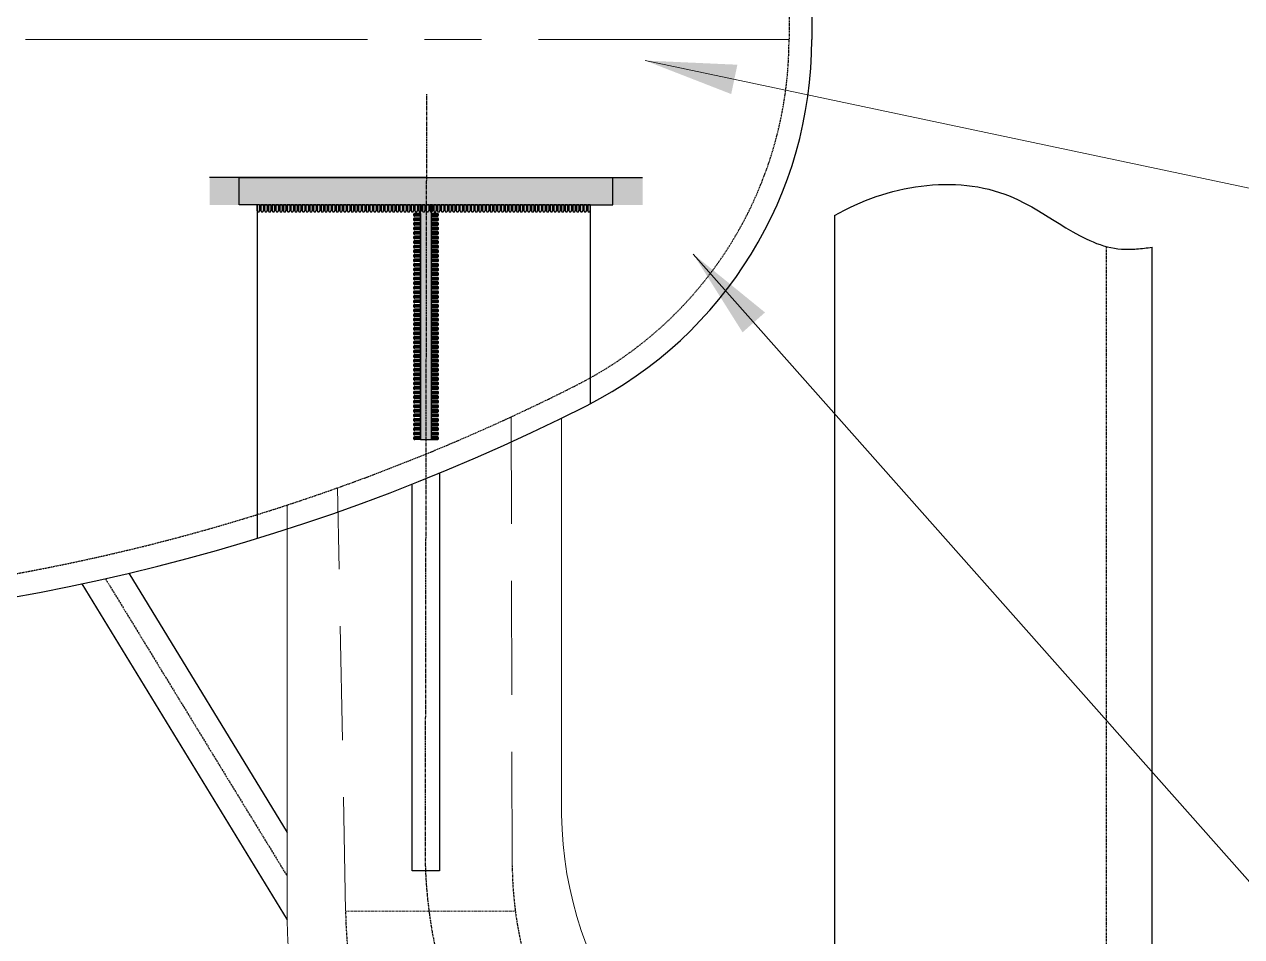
# Model space of a CAD drawing. Header units: inches. Extents: x -23478 to -9690, y -25762 to 11324.
# Drawn here: x -21686.2 to -21419.1, y 8925 to 9125.1 of the extents above; entities that cross this region are included whole.
import ezdxf

# ---------------------------------------------------------------- set-up
doc = ezdxf.new("R2010")
doc.units = ezdxf.units.IN
doc.header["$LTSCALE"] = 200
doc.header["$MEASUREMENT"] = 0
for name, pattern in [('CENTER', [2, 1.25, -0.25, 0.25, -0.25]), ('CENTER2', [1.125, 0.75, -0.125, 0.125, -0.125]), ('DASHED', [0.75, 0.5, -0.25]), ('HIDDEN', [0.375, 0.25, -0.125])]:
    doc.linetypes.add(name, pattern=pattern)
for name, color, linetype, lineweight in [('1 (CEN)', 1, 'CENTER2', 9), ('AM_5', 3, 'Continuous', 15), ('EQUIPMENT', 4, 'Continuous', 13), ('OBJECT', 7, 'Continuous', 18)]:
    doc.layers.add(name, color=color, linetype=linetype, lineweight=lineweight)
doc.layers.add('CENTER', color=1, linetype='CENTER')
doc.layers.add('DIMENSION', color=8, linetype='Continuous')
doc.styles.add('ROMANS', font='romans.shx', dxfattribs={"width": 0.85})
doc.dimstyles.new('VEP-8', dxfattribs={"dimscale": 8, "dimtxt": 2.5, "dimasz": 2.5, "dimexe": 1, "dimexo": 1, "dimgap": 1, "dimtad": 1, "dimdec": 1, "dimlfac": -1, "dimzin": 9, "dimdsep": 46, "dimtxsty": 'ROMANS', "dimcen": 0, "dimclrd": 256, "dimclre": 256, "dimclrt": 3, "dimadec": 0, "dimazin": 2, "dimtfac": 1, "dimtdec": 1, "dimtmove": 0, "dimatfit": 3, "dimfxl": 1, "dimlwd": -1, "dimlwe": -1, "dimarcsym": 1})

# ---------------------------------------------------------------- blocks, each defined once
blk = doc.blocks.new('*U71')
at = {"layer": 'DIMENSION', "color": 7, "linetype": 'DASHED'}
for p, q in [((-0.46, -1.27), (-0.46, 0)), ((0.09, 0), (0.09, -1.27))]:
    blk.add_line(p, q, dxfattribs=at)
at = {"layer": 'DIMENSION'}
for p, q in [((0.09, 0), (-0.46, 0)), ((-0.46, 0), (-0.46, -1.28))]:
    blk.add_line(p, q, dxfattribs=at)
at = {"layer": 'DIMENSION', "color": 7, "linetype": 'DASHED'}
blk.add_arc((-0.18, -1.27), 0.274, 180.0081, 3.1877, dxfattribs=at)
blk = doc.blocks.new('*U72')
at = {"layer": 'DIMENSION', "color": 0, "linetype": 'ByBlock', "lineweight": -2}
for p in [(-21634.68, 9085.49), (-21633.85, 9085.49), (-21633.85, 9085.49), (-21633.03, 9085.49), (-21633.03, 9085.49), (-21632.2, 9085.49), (-21632.2, 9085.49), (-21631.38, 9085.49), (-21631.38, 9085.49), (-21630.55, 9085.49), (-21630.55, 9085.49), (-21629.73, 9085.49), (-21629.73, 9085.49), (-21628.91, 9085.49), (-21628.91, 9085.49), (-21628.08, 9085.49), (-21628.08, 9085.49), (-21627.26, 9085.49), (-21627.26, 9085.49), (-21626.43, 9085.49), (-21626.43, 9085.49), (-21625.61, 9085.49), (-21625.61, 9085.49), (-21624.79, 9085.49), (-21624.79, 9085.49), (-21623.96, 9085.49), (-21623.96, 9085.49), (-21623.14, 9085.49), (-21623.14, 9085.49), (-21622.31, 9085.49), (-21622.31, 9085.49), (-21621.49, 9085.49), (-21621.49, 9085.49), (-21620.66, 9085.49), (-21620.66, 9085.49), (-21619.84, 9085.49), (-21619.84, 9085.49), (-21619.02, 9085.49), (-21619.02, 9085.49), (-21618.19, 9085.49), (-21618.19, 9085.49), (-21617.37, 9085.49), (-21617.37, 9085.49), (-21616.54, 9085.49), (-21616.54, 9085.49), (-21615.72, 9085.49), (-21615.72, 9085.49), (-21614.9, 9085.49), (-21614.9, 9085.49), (-21614.07, 9085.49), (-21614.07, 9085.49), (-21613.25, 9085.49), (-21613.25, 9085.49), (-21612.42, 9085.49), (-21612.42, 9085.49), (-21611.6, 9085.49), (-21611.6, 9085.49), (-21610.78, 9085.49), (-21610.78, 9085.49), (-21609.95, 9085.49), (-21609.95, 9085.49), (-21609.13, 9085.49), (-21609.13, 9085.49), (-21608.3, 9085.49), (-21608.3, 9085.49), (-21607.48, 9085.49), (-21607.48, 9085.49), (-21606.65, 9085.49), (-21606.65, 9085.49), (-21605.83, 9085.49), (-21605.83, 9085.49), (-21605.01, 9085.49), (-21605.01, 9085.49), (-21604.18, 9085.49), (-21604.18, 9085.49), (-21603.36, 9085.49), (-21603.36, 9085.49), (-21602.53, 9085.49), (-21602.53, 9085.49), (-21601.71, 9085.49), (-21601.71, 9085.49), (-21600.89, 9085.49), (-21600.89, 9085.49), (-21600.06, 9085.49), (-21600.06, 9085.49), (-21599.24, 9085.49), (-21599.24, 9085.49), (-21598.41, 9085.49), (-21598.41, 9085.49), (-21597.59, 9085.49), (-21597.59, 9085.49), (-21596.76, 9085.49), (-21596.76, 9085.49), (-21595.94, 9085.49), (-21595.94, 9085.49), (-21595.12, 9085.49), (-21595.12, 9085.49), (-21594.29, 9085.49), (-21594.29, 9085.49), (-21593.47, 9085.49), (-21593.47, 9085.49), (-21592.64, 9085.49), (-21592.64, 9085.49), (-21591.82, 9085.49), (-21591.82, 9085.49), (-21591, 9085.49), (-21591, 9085.49), (-21590.17, 9085.49), (-21590.17, 9085.49), (-21589.35, 9085.49), (-21589.35, 9085.49), (-21588.52, 9085.49), (-21588.52, 9085.49), (-21587.7, 9085.49), (-21587.7, 9085.49), (-21586.88, 9085.49), (-21586.88, 9085.49), (-21586.05, 9085.49), (-21586.05, 9085.49), (-21585.23, 9085.49), (-21585.23, 9085.49), (-21584.4, 9085.49), (-21584.4, 9085.49), (-21583.58, 9085.49), (-21583.58, 9085.49), (-21582.75, 9085.49), (-21582.75, 9085.49), (-21581.93, 9085.49), (-21581.93, 9085.49), (-21581.11, 9085.49), (-21581.11, 9085.49), (-21580.28, 9085.49), (-21580.28, 9085.49), (-21579.46, 9085.49), (-21579.46, 9085.49), (-21578.63, 9085.49), (-21578.63, 9085.49), (-21577.81, 9085.49), (-21577.81, 9085.49), (-21576.99, 9085.49), (-21576.99, 9085.49), (-21576.16, 9085.49), (-21576.16, 9085.49), (-21575.34, 9085.49), (-21575.34, 9085.49), (-21574.51, 9085.49), (-21574.51, 9085.49), (-21573.69, 9085.49), (-21573.69, 9085.49), (-21572.87, 9085.49), (-21572.87, 9085.49), (-21572.04, 9085.49), (-21572.04, 9085.49), (-21571.22, 9085.49), (-21571.22, 9085.49), (-21570.39, 9085.49), (-21570.39, 9085.49), (-21569.57, 9085.49), (-21569.57, 9085.49), (-21568.74, 9085.49), (-21568.74, 9085.49), (-21567.92, 9085.49), (-21567.92, 9085.49), (-21567.1, 9085.49), (-21567.1, 9085.49), (-21566.27, 9085.49), (-21566.27, 9085.49), (-21565.45, 9085.49), (-21565.45, 9085.49), (-21564.62, 9085.49), (-21564.62, 9085.49), (-21563.8, 9085.49), (-21563.8, 9085.49), (-21562.98, 9085.49), (-21562.98, 9085.49), (-21562.15, 9085.49), (-21562.15, 9085.49)]:
    blk.add_blockref('*U71', p, dxfattribs=at)
at = {"layer": 'DIMENSION', "color": 0, "linetype": 'ByBlock', "lineweight": -2, "transparency": 16777216}
for p in [(-21633.85, 9085.49), (-21633.03, 9085.49), (-21632.2, 9085.49), (-21631.38, 9085.49), (-21630.55, 9085.49), (-21629.73, 9085.49), (-21628.91, 9085.49), (-21628.08, 9085.49), (-21627.26, 9085.49), (-21626.43, 9085.49), (-21625.61, 9085.49), (-21624.79, 9085.49), (-21623.96, 9085.49), (-21623.14, 9085.49), (-21622.31, 9085.49), (-21621.49, 9085.49), (-21620.66, 9085.49), (-21619.84, 9085.49), (-21619.02, 9085.49), (-21618.19, 9085.49), (-21617.37, 9085.49), (-21616.54, 9085.49), (-21615.72, 9085.49), (-21614.9, 9085.49), (-21614.07, 9085.49), (-21613.25, 9085.49), (-21612.42, 9085.49), (-21611.6, 9085.49), (-21610.78, 9085.49), (-21609.95, 9085.49), (-21609.13, 9085.49), (-21608.3, 9085.49), (-21607.48, 9085.49), (-21606.65, 9085.49), (-21605.83, 9085.49), (-21605.01, 9085.49), (-21604.18, 9085.49), (-21603.36, 9085.49), (-21602.53, 9085.49), (-21601.71, 9085.49), (-21600.89, 9085.49), (-21600.06, 9085.49), (-21599.24, 9085.49), (-21598.41, 9085.49), (-21597.59, 9085.49), (-21596.76, 9085.49), (-21595.94, 9085.49), (-21595.12, 9085.49), (-21594.29, 9085.49), (-21593.47, 9085.49), (-21592.64, 9085.49), (-21591.82, 9085.49), (-21591, 9085.49), (-21590.17, 9085.49), (-21589.35, 9085.49), (-21588.52, 9085.49), (-21587.7, 9085.49), (-21586.88, 9085.49), (-21586.05, 9085.49), (-21585.23, 9085.49), (-21584.4, 9085.49), (-21583.58, 9085.49), (-21582.75, 9085.49), (-21581.93, 9085.49), (-21581.11, 9085.49), (-21580.28, 9085.49), (-21579.46, 9085.49), (-21578.63, 9085.49), (-21577.81, 9085.49), (-21576.99, 9085.49), (-21576.16, 9085.49), (-21575.34, 9085.49), (-21574.51, 9085.49), (-21573.69, 9085.49), (-21572.87, 9085.49), (-21572.04, 9085.49), (-21571.22, 9085.49), (-21570.39, 9085.49), (-21569.57, 9085.49), (-21568.74, 9085.49), (-21567.92, 9085.49), (-21567.1, 9085.49), (-21566.27, 9085.49), (-21565.45, 9085.49), (-21564.62, 9085.49), (-21563.8, 9085.49), (-21562.98, 9085.49), (-21562.15, 9085.49)]:
    blk.add_blockref('*U71', p, dxfattribs=at)
blk = doc.blocks.new('*U73')
at = {"layer": 'DIMENSION', "color": 7, "linetype": 'DASHED'}
for p, q in [((1.89, 3.72), (1.89, 2.44)), ((2.44, 2.44), (2.44, 3.72)), ((1.89, -1.27), (1.89, 0)), ((2.44, 0), (2.44, -1.27))]:
    blk.add_line(p, q, dxfattribs=at)
at = {"layer": 'DIMENSION'}
for p, q in [((1.89, 3.72), (1.89, 2.44)), ((1.89, 2.44), (2.44, 2.44)), ((2.44, 0), (1.89, 0)), ((1.89, 0), (1.89, -1.28))]:
    blk.add_line(p, q, dxfattribs=at)
at = {"layer": 'DIMENSION', "color": 7, "linetype": 'DASHED'}
for centre, radius, start, end in [((2.17, 3.71), 0.275, 3.0974, 176.9026), ((2.17, -1.27), 0.274, 180.0081, 3.1877)]:
    blk.add_arc(centre, radius, start, end, dxfattribs=at)
blk = doc.blocks.new('*U74')
at = {"layer": 'DIMENSION', "color": 0, "linetype": 'ByBlock', "lineweight": -2, "rotation": 270}
for p in [(-21599.3, 9085.49), (-21599.3, 9084.49), (-21599.3, 9084.49), (-21599.3, 9083.49), (-21599.3, 9083.49), (-21599.3, 9082.49), (-21599.3, 9082.49), (-21599.3, 9081.49), (-21599.3, 9081.49), (-21599.3, 9080.49), (-21599.3, 9080.49), (-21599.3, 9079.49), (-21599.3, 9079.49), (-21599.3, 9078.49), (-21599.3, 9078.49), (-21599.3, 9077.49), (-21599.3, 9077.49), (-21599.3, 9076.49), (-21599.3, 9076.49), (-21599.3, 9075.49), (-21599.3, 9075.49), (-21599.3, 9074.49), (-21599.3, 9074.49), (-21599.3, 9073.49), (-21599.3, 9073.49), (-21599.3, 9072.49), (-21599.3, 9072.49), (-21599.3, 9071.49), (-21599.3, 9071.49), (-21599.3, 9070.49), (-21599.3, 9070.49), (-21599.3, 9069.49), (-21599.3, 9069.49), (-21599.3, 9068.49), (-21599.3, 9068.49), (-21599.3, 9067.49), (-21599.3, 9067.49), (-21599.3, 9066.49), (-21599.3, 9066.49), (-21599.3, 9065.49), (-21599.3, 9065.49), (-21599.3, 9064.49), (-21599.3, 9064.49), (-21599.3, 9063.49), (-21599.3, 9063.49), (-21599.3, 9062.49), (-21599.3, 9062.49), (-21599.3, 9061.49), (-21599.3, 9061.49), (-21599.3, 9060.49), (-21599.3, 9060.49), (-21599.3, 9059.49), (-21599.3, 9059.49), (-21599.3, 9058.49), (-21599.3, 9058.49), (-21599.3, 9057.49), (-21599.3, 9057.49), (-21599.3, 9056.49), (-21599.3, 9056.49), (-21599.3, 9055.49), (-21599.3, 9055.49), (-21599.3, 9054.49), (-21599.3, 9054.49), (-21599.3, 9053.49), (-21599.3, 9053.49), (-21599.3, 9052.49), (-21599.3, 9052.49), (-21599.3, 9051.49), (-21599.3, 9051.49), (-21599.3, 9050.49), (-21599.3, 9050.49), (-21599.3, 9049.49), (-21599.3, 9049.49), (-21599.3, 9048.49), (-21599.3, 9048.49), (-21599.3, 9047.49), (-21599.3, 9047.49), (-21599.3, 9046.49), (-21599.3, 9046.49), (-21599.3, 9045.49), (-21599.3, 9045.49), (-21599.3, 9044.49), (-21599.3, 9044.49), (-21599.3, 9043.49), (-21599.3, 9043.49), (-21599.3, 9042.49), (-21599.3, 9042.49), (-21599.3, 9041.49), (-21599.3, 9041.49), (-21599.3, 9040.49), (-21599.3, 9040.49), (-21599.3, 9039.49), (-21599.3, 9039.49), (-21599.3, 9038.49), (-21599.3, 9038.49), (-21599.3, 9037.49), (-21599.3, 9037.49), (-21599.3, 9036.49), (-21599.3, 9036.49)]:
    blk.add_blockref('*U73', p, dxfattribs=at)
at = {"layer": 'DIMENSION', "color": 0, "linetype": 'ByBlock', "lineweight": -2, "transparency": 16777216, "rotation": 270}
for p in [(-21599.3, 9084.49), (-21599.3, 9083.49), (-21599.3, 9082.49), (-21599.3, 9081.49), (-21599.3, 9080.49), (-21599.3, 9079.49), (-21599.3, 9078.49), (-21599.3, 9077.49), (-21599.3, 9076.49), (-21599.3, 9075.49), (-21599.3, 9074.49), (-21599.3, 9073.49), (-21599.3, 9072.49), (-21599.3, 9071.49), (-21599.3, 9070.49), (-21599.3, 9069.49), (-21599.3, 9068.49), (-21599.3, 9067.49), (-21599.3, 9066.49), (-21599.3, 9065.49), (-21599.3, 9064.49), (-21599.3, 9063.49), (-21599.3, 9062.49), (-21599.3, 9061.49), (-21599.3, 9060.49), (-21599.3, 9059.49), (-21599.3, 9058.49), (-21599.3, 9057.49), (-21599.3, 9056.49), (-21599.3, 9055.49), (-21599.3, 9054.49), (-21599.3, 9053.49), (-21599.3, 9052.49), (-21599.3, 9051.49), (-21599.3, 9050.49), (-21599.3, 9049.49), (-21599.3, 9048.49), (-21599.3, 9047.49), (-21599.3, 9046.49), (-21599.3, 9045.49), (-21599.3, 9044.49), (-21599.3, 9043.49), (-21599.3, 9042.49), (-21599.3, 9041.49), (-21599.3, 9040.49), (-21599.3, 9039.49), (-21599.3, 9038.49), (-21599.3, 9037.49), (-21599.3, 9036.49)]:
    blk.add_blockref('*U73', p, dxfattribs=at)
blk = doc.blocks.new('*U75')
at = {"layer": 'DIMENSION', "linetype": 'DASHED'}
h = blk.add_hatch(color=256, dxfattribs=at)
h.dxf.hatch_style = 1
h.paths.add_polyline_path([(0.55, 1.28, 0.94735), (0, 1.28), (0, 0), (0.55, 0)])
blk = doc.blocks.new('*U76')
at = {"layer": 'DIMENSION', "color": 0, "linetype": 'ByBlock', "lineweight": -2, "rotation": 270}
for p in [(-21596.86, 9083.6), (-21596.86, 9082.6), (-21596.86, 9082.6), (-21596.86, 9081.6), (-21596.86, 9081.6), (-21596.86, 9080.6), (-21596.86, 9080.6), (-21596.86, 9079.6), (-21596.86, 9079.6), (-21596.86, 9078.6), (-21596.86, 9078.6), (-21596.86, 9077.6), (-21596.86, 9077.6), (-21596.86, 9076.6), (-21596.86, 9076.6), (-21596.86, 9075.6), (-21596.86, 9075.6), (-21596.86, 9074.6), (-21596.86, 9074.6), (-21596.86, 9073.6), (-21596.86, 9073.6), (-21596.86, 9072.6), (-21596.86, 9072.6), (-21596.86, 9071.6), (-21596.86, 9071.6), (-21596.86, 9070.6), (-21596.86, 9070.6), (-21596.86, 9069.6), (-21596.86, 9069.6), (-21596.86, 9068.6), (-21596.86, 9068.6), (-21596.86, 9067.6), (-21596.86, 9067.6), (-21596.86, 9066.6), (-21596.86, 9066.6), (-21596.86, 9065.6), (-21596.86, 9065.6), (-21596.86, 9064.6), (-21596.86, 9064.6), (-21596.86, 9063.6), (-21596.86, 9063.6), (-21596.86, 9062.6), (-21596.86, 9062.6), (-21596.86, 9061.6), (-21596.86, 9061.6), (-21596.86, 9060.6), (-21596.86, 9060.6), (-21596.86, 9059.6), (-21596.86, 9059.6), (-21596.86, 9058.6), (-21596.86, 9058.6), (-21596.86, 9057.6), (-21596.86, 9057.6), (-21596.86, 9056.6), (-21596.86, 9056.6), (-21596.86, 9055.6), (-21596.86, 9055.6), (-21596.86, 9054.6), (-21596.86, 9054.6), (-21596.86, 9053.6), (-21596.86, 9053.6), (-21596.86, 9052.6), (-21596.86, 9052.6), (-21596.86, 9051.6), (-21596.86, 9051.6), (-21596.86, 9050.6), (-21596.86, 9050.6), (-21596.86, 9049.6), (-21596.86, 9049.6), (-21596.86, 9048.6), (-21596.86, 9048.6), (-21596.86, 9047.6), (-21596.86, 9047.6), (-21596.86, 9046.6), (-21596.86, 9046.6), (-21596.86, 9045.6), (-21596.86, 9045.6), (-21596.86, 9044.6), (-21596.86, 9044.6), (-21596.86, 9043.6), (-21596.86, 9043.6), (-21596.86, 9042.6), (-21596.86, 9042.6), (-21596.86, 9041.6), (-21596.86, 9041.6), (-21596.86, 9040.6), (-21596.86, 9040.6), (-21596.86, 9039.6), (-21596.86, 9039.6), (-21596.86, 9038.6), (-21596.86, 9038.6), (-21596.86, 9037.6), (-21596.86, 9037.6), (-21596.86, 9036.6), (-21596.86, 9036.6), (-21596.86, 9035.6), (-21596.86, 9035.6), (-21596.86, 9034.6), (-21596.86, 9034.6)]:
    blk.add_blockref('*U75', p, dxfattribs=at)
at = {"layer": 'DIMENSION', "color": 0, "linetype": 'ByBlock', "lineweight": -2, "transparency": 16777216, "rotation": 270}
for p in [(-21596.86, 9082.6), (-21596.86, 9081.6), (-21596.86, 9080.6), (-21596.86, 9079.6), (-21596.86, 9078.6), (-21596.86, 9077.6), (-21596.86, 9076.6), (-21596.86, 9075.6), (-21596.86, 9074.6), (-21596.86, 9073.6), (-21596.86, 9072.6), (-21596.86, 9071.6), (-21596.86, 9070.6), (-21596.86, 9069.6), (-21596.86, 9068.6), (-21596.86, 9067.6), (-21596.86, 9066.6), (-21596.86, 9065.6), (-21596.86, 9064.6), (-21596.86, 9063.6), (-21596.86, 9062.6), (-21596.86, 9061.6), (-21596.86, 9060.6), (-21596.86, 9059.6), (-21596.86, 9058.6), (-21596.86, 9057.6), (-21596.86, 9056.6), (-21596.86, 9055.6), (-21596.86, 9054.6), (-21596.86, 9053.6), (-21596.86, 9052.6), (-21596.86, 9051.6), (-21596.86, 9050.6), (-21596.86, 9049.6), (-21596.86, 9048.6), (-21596.86, 9047.6), (-21596.86, 9046.6), (-21596.86, 9045.6), (-21596.86, 9044.6), (-21596.86, 9043.6), (-21596.86, 9042.6), (-21596.86, 9041.6), (-21596.86, 9040.6), (-21596.86, 9039.6), (-21596.86, 9038.6), (-21596.86, 9037.6), (-21596.86, 9036.6), (-21596.86, 9035.6), (-21596.86, 9034.6)]:
    blk.add_blockref('*U75', p, dxfattribs=at)
blk = doc.blocks.new('*U77')
at = {"layer": 'DIMENSION', "linetype": 'DASHED'}
h = blk.add_hatch(color=256, dxfattribs=at)
h.dxf.hatch_style = 1
h.paths.add_polyline_path([(0, 0), (0, -1.27), (0, -1.27, 1.02814), (0.55, -1.25), (0.55, -1.25), (0.55, 0)])
blk = doc.blocks.new('*U78')
at = {"layer": 'DIMENSION', "color": 0, "linetype": 'ByBlock', "lineweight": -2, "rotation": 270.0191605206292}
for p in [(-21599.29, 9083.6), (-21599.29, 9082.6), (-21599.29, 9082.6), (-21599.29, 9081.6), (-21599.29, 9081.6), (-21599.29, 9080.6), (-21599.29, 9080.6), (-21599.29, 9079.6), (-21599.29, 9079.6), (-21599.29, 9078.6), (-21599.29, 9078.6), (-21599.29, 9077.6), (-21599.29, 9077.6), (-21599.29, 9076.6), (-21599.29, 9076.6), (-21599.29, 9075.6), (-21599.29, 9075.6), (-21599.29, 9074.6), (-21599.29, 9074.6), (-21599.29, 9073.6), (-21599.29, 9073.6), (-21599.29, 9072.6), (-21599.29, 9072.6), (-21599.29, 9071.6), (-21599.29, 9071.6), (-21599.29, 9070.6), (-21599.29, 9070.6), (-21599.29, 9069.6), (-21599.29, 9069.6), (-21599.29, 9068.6), (-21599.29, 9068.6), (-21599.29, 9067.6), (-21599.29, 9067.6), (-21599.29, 9066.6), (-21599.29, 9066.6), (-21599.29, 9065.6), (-21599.29, 9065.6), (-21599.29, 9064.6), (-21599.29, 9064.6), (-21599.29, 9063.6), (-21599.29, 9063.6), (-21599.29, 9062.6), (-21599.29, 9062.6), (-21599.29, 9061.6), (-21599.29, 9061.6), (-21599.29, 9060.6), (-21599.29, 9060.6), (-21599.29, 9059.6), (-21599.29, 9059.6), (-21599.29, 9058.6), (-21599.29, 9058.6), (-21599.29, 9057.6), (-21599.29, 9057.6), (-21599.29, 9056.6), (-21599.29, 9056.6), (-21599.29, 9055.6), (-21599.29, 9055.6), (-21599.29, 9054.6), (-21599.29, 9054.6), (-21599.28, 9053.6), (-21599.28, 9053.6), (-21599.28, 9052.6), (-21599.28, 9052.6), (-21599.28, 9051.6), (-21599.28, 9051.6), (-21599.28, 9050.6), (-21599.28, 9050.6), (-21599.28, 9049.6), (-21599.28, 9049.6), (-21599.28, 9048.6), (-21599.28, 9048.6), (-21599.28, 9047.6), (-21599.28, 9047.6), (-21599.28, 9046.6), (-21599.28, 9046.6), (-21599.28, 9045.6), (-21599.28, 9045.6), (-21599.28, 9044.6), (-21599.28, 9044.6), (-21599.28, 9043.6), (-21599.28, 9043.6), (-21599.28, 9042.6), (-21599.28, 9042.6), (-21599.28, 9041.6), (-21599.28, 9041.6), (-21599.28, 9040.6), (-21599.28, 9040.6), (-21599.28, 9039.6), (-21599.28, 9039.6), (-21599.28, 9038.6), (-21599.28, 9038.6), (-21599.28, 9037.6), (-21599.28, 9037.6), (-21599.28, 9036.6), (-21599.28, 9036.6), (-21599.28, 9035.6), (-21599.28, 9035.6), (-21599.28, 9034.6), (-21599.28, 9034.6)]:
    blk.add_blockref('*U77', p, dxfattribs=at)
at = {"layer": 'DIMENSION', "color": 0, "linetype": 'ByBlock', "lineweight": -2, "transparency": 16777216, "rotation": 270.0191605206292}
for p in [(-21599.29, 9082.6), (-21599.29, 9081.6), (-21599.29, 9080.6), (-21599.29, 9079.6), (-21599.29, 9078.6), (-21599.29, 9077.6), (-21599.29, 9076.6), (-21599.29, 9075.6), (-21599.29, 9074.6), (-21599.29, 9073.6), (-21599.29, 9072.6), (-21599.29, 9071.6), (-21599.29, 9070.6), (-21599.29, 9069.6), (-21599.29, 9068.6), (-21599.29, 9067.6), (-21599.29, 9066.6), (-21599.29, 9065.6), (-21599.29, 9064.6), (-21599.29, 9063.6), (-21599.29, 9062.6), (-21599.29, 9061.6), (-21599.29, 9060.6), (-21599.29, 9059.6), (-21599.29, 9058.6), (-21599.29, 9057.6), (-21599.29, 9056.6), (-21599.29, 9055.6), (-21599.29, 9054.6), (-21599.28, 9053.6), (-21599.28, 9052.6), (-21599.28, 9051.6), (-21599.28, 9050.6), (-21599.28, 9049.6), (-21599.28, 9048.6), (-21599.28, 9047.6), (-21599.28, 9046.6), (-21599.28, 9045.6), (-21599.28, 9044.6), (-21599.28, 9043.6), (-21599.28, 9042.6), (-21599.28, 9041.6), (-21599.28, 9040.6), (-21599.28, 9039.6), (-21599.28, 9038.6), (-21599.28, 9037.6), (-21599.28, 9036.6), (-21599.28, 9035.6), (-21599.28, 9034.6)]:
    blk.add_blockref('*U77', p, dxfattribs=at)

msp = doc.modelspace()

# ---------------------------------------------------------------- hatches: boundary and pattern name
at = {"layer": 'DIMENSION', "linetype": 'DASHED'}
h = msp.add_hatch(color=256, dxfattribs=at)
h.dxf.hatch_style = 1
h.paths.add_polyline_path([(-21593.93, 9091.47), (-21620.18, 9091.47), (-21620.18, 9085.49), (-21593.93, 9085.49)])
h.paths.add_polyline_path([(-21645.53, 9091.47), (-21645.53, 9085.49), (-21635.13, 9085.49), (-21634.59, 9085.49), (-21624.09, 9085.49), (-21624.09, 9091.47)])
h.paths.add_polyline_path([(-21620.18, 9091.47), (-21624.09, 9091.47), (-21624.09, 9085.49), (-21620.18, 9085.49)])
edge = h.paths.add_edge_path()
edge.add_line((-21577.05, 9091.47), (-21593.93, 9091.47))
edge.add_line((-21593.93, 9091.47), (-21593.93, 9085.49))
edge.add_line((-21593.93, 9085.49), (-21575.36, 9085.49))
edge.add_spline(control_points=[(-21575.36, 9085.49), (-21575.94, 9086.64), (-21576.36, 9087.79), (-21576.86, 9089.77), (-21577, 9090.62), (-21577.05, 9091.47)], knot_values=[2.107551, 2.107551, 2.107551, 2.107551, 2.258364, 2.258364, 2.372561, 2.372561, 2.372561, 2.372561], degree=3, periodic=0)
edge = h.paths.add_edge_path()
edge.add_line((-21567.67, 9091.47), (-21577.05, 9091.47))
edge.add_spline(control_points=[(-21577.05, 9091.47), (-21577, 9090.62), (-21576.86, 9089.77), (-21576.36, 9087.79), (-21575.94, 9086.64), (-21575.36, 9085.49)], knot_values=[0.041461, 0.041461, 0.041461, 0.041461, 0.155659, 0.155659, 0.306471, 0.306471, 0.306471, 0.306471], degree=3, periodic=0)
edge.add_line((-21575.36, 9085.49), (-21567.67, 9085.49))
edge.add_line((-21567.67, 9085.49), (-21567.67, 9091.47))
h.paths.add_polyline_path([(-21563.76, 9091.47), (-21567.67, 9091.47), (-21567.67, 9085.49), (-21563.76, 9085.49)])
h.paths.add_polyline_path([(-21550.53, 9091.47), (-21563.76, 9091.47), (-21563.76, 9085.49), (-21561.48, 9085.49), (-21550.53, 9085.49)])
h = msp.add_hatch(color=256, dxfattribs=at)
h.dxf.hatch_style = 1
h.paths.add_polyline_path([(-21635.13, 9085.49), (-21635.13, 9084.22), (-21635.13, 9084.22, 1.02814), (-21634.59, 9084.24), (-21634.59, 9084.24), (-21634.59, 9085.49)])
h.paths.add_polyline_path([(-21633.76, 9085.49), (-21634.31, 9085.49), (-21634.31, 9084.22), (-21634.31, 9084.22, 1.02814), (-21633.76, 9084.24), (-21633.76, 9084.24)])
h.paths.add_polyline_path([(-21632.94, 9085.49), (-21633.49, 9085.49), (-21633.49, 9084.22), (-21633.48, 9084.22, 1.02814), (-21632.94, 9084.24), (-21632.94, 9084.24)])
h.paths.add_polyline_path([(-21632.11, 9085.49), (-21632.66, 9085.49), (-21632.66, 9084.22), (-21632.66, 9084.22, 1.02814), (-21632.11, 9084.24), (-21632.11, 9084.24)])
h.paths.add_polyline_path([(-21631.29, 9085.49), (-21631.84, 9085.49), (-21631.84, 9084.22), (-21631.84, 9084.22, 1.02814), (-21631.29, 9084.24), (-21631.29, 9084.24)])
h.paths.add_polyline_path([(-21630.46, 9085.49), (-21631.01, 9085.49), (-21631.01, 9084.22), (-21631.01, 9084.22, 1.02814), (-21630.46, 9084.24), (-21630.46, 9084.24)])
h.paths.add_polyline_path([(-21629.64, 9085.49), (-21630.19, 9085.49), (-21630.19, 9084.22), (-21630.19, 9084.22, 1.02814), (-21629.64, 9084.24), (-21629.64, 9084.24)])
h.paths.add_polyline_path([(-21628.82, 9085.49), (-21629.37, 9085.49), (-21629.37, 9084.22), (-21629.36, 9084.22, 1.02814), (-21628.82, 9084.24), (-21628.82, 9084.24)])
h.paths.add_polyline_path([(-21627.99, 9085.49), (-21628.54, 9085.49), (-21628.54, 9084.22), (-21628.54, 9084.22, 1.02814), (-21627.99, 9084.24), (-21627.99, 9084.24)])
h.paths.add_polyline_path([(-21627.17, 9085.49), (-21627.72, 9085.49), (-21627.72, 9084.22), (-21627.71, 9084.22, 1.02814), (-21627.17, 9084.24), (-21627.17, 9084.24)])
h.paths.add_polyline_path([(-21626.34, 9085.49), (-21626.89, 9085.49), (-21626.89, 9084.22), (-21626.89, 9084.22, 1.02814), (-21626.34, 9084.24), (-21626.34, 9084.24)])
h.paths.add_polyline_path([(-21625.52, 9085.49), (-21626.07, 9085.49), (-21626.07, 9084.22), (-21626.07, 9084.22, 1.02814), (-21625.52, 9084.24), (-21625.52, 9084.24)])
h.paths.add_polyline_path([(-21624.7, 9085.49), (-21625.24, 9085.49), (-21625.24, 9084.22), (-21625.24, 9084.22, 1.02814), (-21624.7, 9084.24), (-21624.7, 9084.24)])
h.paths.add_polyline_path([(-21623.87, 9085.49), (-21624.42, 9085.49), (-21624.42, 9084.22), (-21624.42, 9084.22, 1.02814), (-21623.87, 9084.24), (-21623.87, 9084.24)])
h.paths.add_polyline_path([(-21623.05, 9085.49), (-21623.6, 9085.49), (-21623.6, 9084.22), (-21623.59, 9084.22, 1.02814), (-21623.05, 9084.24), (-21623.05, 9084.24)])
h.paths.add_polyline_path([(-21622.22, 9085.49), (-21622.77, 9085.49), (-21622.77, 9084.22), (-21622.77, 9084.22, 1.02814), (-21622.22, 9084.24), (-21622.22, 9084.24)])
h.paths.add_polyline_path([(-21621.4, 9085.49), (-21621.95, 9085.49), (-21621.95, 9084.22), (-21621.95, 9084.22, 1.02814), (-21621.4, 9084.24), (-21621.4, 9084.24)])
h.paths.add_polyline_path([(-21620.58, 9085.49), (-21621.12, 9085.49), (-21621.12, 9084.22), (-21621.12, 9084.22, 1.02814), (-21620.58, 9084.24), (-21620.57, 9084.24)])
h.paths.add_polyline_path([(-21619.75, 9085.49), (-21620.3, 9085.49), (-21620.3, 9084.22), (-21620.3, 9084.22, 1.02814), (-21619.75, 9084.24), (-21619.75, 9084.24)])
h.paths.add_polyline_path([(-21618.93, 9085.49), (-21619.48, 9085.49), (-21619.48, 9084.22), (-21619.47, 9084.22, 1.02814), (-21618.93, 9084.24), (-21618.93, 9084.24)])
h.paths.add_polyline_path([(-21618.65, 9085.49), (-21618.93, 9085.49), (-21618.93, 9084.23, -0.972535), (-21619.47, 9084.21), (-21619.48, 9084.21), (-21619.48, 9084.22), (-21619.48, 9085.49), (-21619.75, 9085.49), (-21619.75, 9084.23, -0.972535), (-21620.3, 9084.21), (-21620.3, 9084.21), (-21620.3, 9084.22), (-21620.3, 9085.49), (-21620.58, 9085.49), (-21620.57, 9084.23, -0.972535), (-21621.12, 9084.21), (-21621.12, 9084.21), (-21621.12, 9084.22), (-21621.12, 9085.49), (-21621.4, 9085.49), (-21621.4, 9084.23, -0.972535), (-21621.95, 9084.21), (-21621.95, 9084.21), (-21621.95, 9084.22), (-21621.95, 9085.49), (-21622.22, 9085.49), (-21622.22, 9084.23, -0.972535), (-21622.77, 9084.21), (-21622.77, 9084.21), (-21622.77, 9084.22), (-21622.77, 9085.49), (-21623.05, 9085.49), (-21623.05, 9084.23, -0.972535), (-21623.59, 9084.21), (-21623.6, 9084.21), (-21623.6, 9084.22), (-21623.6, 9085.49), (-21623.87, 9085.49), (-21623.87, 9084.23, -0.972535), (-21624.42, 9084.21), (-21624.42, 9084.21), (-21624.42, 9084.22), (-21624.42, 9085.49), (-21624.7, 9085.49), (-21624.7, 9084.23, -0.972535), (-21625.24, 9084.21), (-21625.24, 9084.21), (-21625.24, 9084.22), (-21625.24, 9085.49), (-21625.52, 9085.49), (-21625.52, 9084.23, -0.972535), (-21626.07, 9084.21), (-21626.07, 9084.21), (-21626.07, 9084.22), (-21626.07, 9085.49), (-21626.34, 9085.49), (-21626.34, 9084.23, -0.972535), (-21626.89, 9084.21), (-21626.89, 9084.21), (-21626.89, 9084.22), (-21626.89, 9085.49), (-21627.17, 9085.49), (-21627.17, 9084.23, 0.013826), (-21627.17, 9084.24), (-21627.17, 9084.24), (-21627.17, 9085.49), (-21609.04, 9085.49), (-21609.04, 9084.23, -0.972535), (-21609.58, 9084.21), (-21609.59, 9084.21), (-21609.59, 9085.49), (-21609.86, 9085.49), (-21609.86, 9084.23, -0.972535), (-21610.41, 9084.21), (-21610.41, 9084.21), (-21610.41, 9084.22), (-21610.41, 9085.49), (-21610.69, 9085.49), (-21610.69, 9084.23, -0.972535), (-21611.23, 9084.21), (-21611.23, 9084.21), (-21611.23, 9084.22), (-21611.23, 9085.49), (-21611.51, 9085.49), (-21611.51, 9084.23, -0.972535), (-21612.06, 9084.21), (-21612.06, 9084.21), (-21612.06, 9084.22), (-21612.06, 9085.49), (-21612.33, 9085.49), (-21612.33, 9084.23, -0.972535), (-21612.88, 9084.21), (-21612.88, 9084.21), (-21612.88, 9084.22), (-21612.88, 9085.49), (-21613.16, 9085.49), (-21613.16, 9084.23, -0.972535), (-21613.7, 9084.21), (-21613.71, 9084.21), (-21613.71, 9084.22), (-21613.71, 9085.49), (-21613.98, 9085.49), (-21613.98, 9084.23, -0.972535), (-21614.53, 9084.21), (-21614.53, 9084.21), (-21614.53, 9084.22), (-21614.53, 9085.49), (-21614.81, 9085.49), (-21614.81, 9084.23, -0.972535), (-21615.35, 9084.21), (-21615.36, 9084.21), (-21615.36, 9084.22), (-21615.36, 9085.49), (-21615.63, 9085.49), (-21615.63, 9084.23, -0.972535), (-21616.18, 9084.21), (-21616.18, 9084.21), (-21616.18, 9084.22), (-21616.18, 9085.49), (-21616.45, 9085.49), (-21616.45, 9084.23, -0.972535), (-21617, 9084.21), (-21617, 9084.21), (-21617, 9084.22), (-21617, 9085.49), (-21617.28, 9085.49), (-21617.28, 9084.23, -0.972535), (-21617.82, 9084.21), (-21617.83, 9084.21), (-21617.83, 9084.22), (-21617.83, 9085.49), (-21618.1, 9085.49), (-21618.1, 9084.23, -0.972535), (-21618.65, 9084.21), (-21618.65, 9084.21), (-21618.65, 9084.22)])
h.paths.add_polyline_path([(-21626.34, 9085.49), (-21626.89, 9085.49), (-21626.89, 9084.22), (-21626.89, 9084.22, 1.02814), (-21626.34, 9084.24), (-21626.34, 9084.24)])
h.paths.add_polyline_path([(-21625.52, 9085.49), (-21626.07, 9085.49), (-21626.07, 9084.22), (-21626.07, 9084.22, 1.02814), (-21625.52, 9084.24), (-21625.52, 9084.24)])
h.paths.add_polyline_path([(-21624.7, 9085.49), (-21625.24, 9085.49), (-21625.24, 9084.22), (-21625.24, 9084.22, 1.02814), (-21624.7, 9084.24), (-21624.7, 9084.24)])
h.paths.add_polyline_path([(-21623.87, 9085.49), (-21624.42, 9085.49), (-21624.42, 9084.22), (-21624.42, 9084.22, 1.02814), (-21623.87, 9084.24), (-21623.87, 9084.24)])
h.paths.add_polyline_path([(-21623.05, 9085.49), (-21623.6, 9085.49), (-21623.6, 9084.22), (-21623.59, 9084.22, 1.02814), (-21623.05, 9084.24), (-21623.05, 9084.24)])
h.paths.add_polyline_path([(-21622.22, 9085.49), (-21622.77, 9085.49), (-21622.77, 9084.22), (-21622.77, 9084.22, 1.02814), (-21622.22, 9084.24), (-21622.22, 9084.24)])
h.paths.add_polyline_path([(-21621.4, 9085.49), (-21621.95, 9085.49), (-21621.95, 9084.22), (-21621.95, 9084.22, 1.02814), (-21621.4, 9084.24), (-21621.4, 9084.24)])
h.paths.add_polyline_path([(-21620.58, 9085.49), (-21621.12, 9085.49), (-21621.12, 9084.22), (-21621.12, 9084.22, 1.02814), (-21620.58, 9084.24), (-21620.57, 9084.24)])
h.paths.add_polyline_path([(-21619.75, 9085.49), (-21620.3, 9085.49), (-21620.3, 9084.22), (-21620.3, 9084.22, 1.02814), (-21619.75, 9084.24), (-21619.75, 9084.24)])
h.paths.add_polyline_path([(-21618.93, 9085.49), (-21619.48, 9085.49), (-21619.48, 9084.22), (-21619.47, 9084.22, 1.02814), (-21618.93, 9084.24), (-21618.93, 9084.24)])
h.paths.add_polyline_path([(-21608.21, 9085.49), (-21608.76, 9085.49), (-21608.76, 9084.22), (-21608.76, 9084.22, 1.02814), (-21608.21, 9084.24), (-21608.21, 9084.24)])
h.paths.add_polyline_path([(-21607.39, 9085.49), (-21607.94, 9085.49), (-21607.94, 9084.22), (-21607.94, 9084.22, 1.02814), (-21607.39, 9084.24), (-21607.39, 9084.24)])
h.paths.add_polyline_path([(-21606.56, 9085.49), (-21607.11, 9085.49), (-21607.11, 9084.22), (-21607.11, 9084.22, 1.02814), (-21606.56, 9084.24), (-21606.56, 9084.24)])
h.paths.add_polyline_path([(-21605.74, 9085.49), (-21606.29, 9085.49), (-21606.29, 9084.22), (-21606.29, 9084.22, 1.02814), (-21605.74, 9084.24), (-21605.74, 9084.24)])
h.paths.add_polyline_path([(-21604.92, 9085.49), (-21605.47, 9085.49), (-21605.47, 9084.22), (-21605.46, 9084.22, 1.02814), (-21604.92, 9084.24), (-21604.92, 9084.24)])
h.paths.add_polyline_path([(-21604.09, 9085.49), (-21604.64, 9085.49), (-21604.64, 9084.22), (-21604.64, 9084.22, 1.02814), (-21604.09, 9084.24), (-21604.09, 9084.24)])
h.paths.add_polyline_path([(-21603.27, 9085.49), (-21603.82, 9085.49), (-21603.82, 9084.22), (-21603.82, 9084.22, 1.02814), (-21603.27, 9084.24), (-21603.27, 9084.24)])
h.paths.add_polyline_path([(-21602.44, 9085.49), (-21602.99, 9085.49), (-21602.99, 9084.22), (-21602.99, 9084.22, 1.02814), (-21602.44, 9084.24), (-21602.44, 9084.24)])
h.paths.add_polyline_path([(-21601.62, 9085.49), (-21602.17, 9085.49), (-21602.17, 9084.22), (-21602.17, 9084.22, 1.02814), (-21601.62, 9084.24), (-21601.62, 9084.24)])
h.paths.add_polyline_path([(-21600.8, 9085.49), (-21601.34, 9085.49), (-21601.34, 9084.22), (-21601.34, 9084.22, 1.02814), (-21600.8, 9084.24), (-21600.8, 9084.24)])
h.paths.add_polyline_path([(-21599.97, 9085.49), (-21600.52, 9085.49), (-21600.52, 9084.22), (-21600.52, 9084.22, 1.02814), (-21599.97, 9084.24), (-21599.97, 9084.24)])
h.paths.add_polyline_path([(-21599.3, 9085.49), (-21599.7, 9085.49), (-21599.7, 9084.22), (-21599.69, 9084.22, 0.561936), (-21599.3, 9083.98)])
h.paths.add_polyline_path([(-21598.32, 9085.49), (-21598.87, 9085.49), (-21598.87, 9084.22), (-21598.87, 9084.22, 1.02814), (-21598.32, 9084.24), (-21598.32, 9084.24)])
h.paths.add_polyline_path([(-21599.15, 9085.49), (-21599.3, 9085.49), (-21599.3, 9083.98, 0.295487), (-21599.15, 9084.24), (-21599.15, 9084.24)])
h.paths.add_polyline_path([(-21597.5, 9085.49), (-21598.05, 9085.49), (-21598.05, 9084.22), (-21598.05, 9084.22, 1.02814), (-21597.5, 9084.24), (-21597.5, 9084.24)])
h.paths.add_polyline_path([(-21596.86, 9085.49), (-21597.22, 9085.49), (-21597.22, 9084.22), (-21597.22, 9084.22, 0.520118), (-21596.86, 9083.97)])
h.paths.add_polyline_path([(-21596.68, 9085.49), (-21596.86, 9085.49), (-21596.86, 9083.97, 0.331012), (-21596.68, 9084.24), (-21596.67, 9084.24)])
h.paths.add_polyline_path([(-21595.85, 9085.49), (-21596.4, 9085.49), (-21596.4, 9084.22), (-21596.4, 9084.22, 1.02814), (-21595.85, 9084.24), (-21595.85, 9084.24)])
h.paths.add_polyline_path([(-21595.03, 9085.49), (-21595.58, 9085.49), (-21595.58, 9084.22), (-21595.57, 9084.22, 1.02814), (-21595.03, 9084.24), (-21595.03, 9084.24)])
h.paths.add_polyline_path([(-21594.2, 9085.49), (-21594.75, 9085.49), (-21594.75, 9084.22), (-21594.75, 9084.22, 1.02814), (-21594.2, 9084.24), (-21594.2, 9084.24)])
h.paths.add_polyline_path([(-21593.38, 9085.49), (-21593.93, 9085.49), (-21593.93, 9084.22), (-21593.93, 9084.22, 1.02814), (-21593.38, 9084.24), (-21593.38, 9084.24)])
h.paths.add_polyline_path([(-21592.55, 9085.49), (-21593.1, 9085.49), (-21593.1, 9084.22), (-21593.1, 9084.22, 1.02814), (-21592.55, 9084.24), (-21592.55, 9084.24)])
h.paths.add_polyline_path([(-21591.73, 9085.49), (-21592.28, 9085.49), (-21592.28, 9084.22), (-21592.28, 9084.22, 1.02814), (-21591.73, 9084.24), (-21591.73, 9084.24)])
h.paths.add_polyline_path([(-21590.91, 9085.49), (-21591.46, 9085.49), (-21591.46, 9084.22), (-21591.45, 9084.22, 1.02814), (-21590.91, 9084.24), (-21590.91, 9084.24)])
h.paths.add_polyline_path([(-21590.08, 9085.49), (-21590.63, 9085.49), (-21590.63, 9084.22), (-21590.63, 9084.22, 1.02814), (-21590.08, 9084.24), (-21590.08, 9084.24)])
h.paths.add_polyline_path([(-21589.26, 9085.49), (-21589.81, 9085.49), (-21589.81, 9084.22), (-21589.8, 9084.22, 1.02814), (-21589.26, 9084.24), (-21589.26, 9084.24)])
h.paths.add_polyline_path([(-21588.43, 9085.49), (-21588.98, 9085.49), (-21588.98, 9084.22), (-21588.98, 9084.22, 1.02814), (-21588.43, 9084.24), (-21588.43, 9084.24)])
h.paths.add_polyline_path([(-21587.61, 9085.49), (-21588.16, 9085.49), (-21588.16, 9084.22), (-21588.16, 9084.22, 1.02814), (-21587.61, 9084.24), (-21587.61, 9084.24)])
h.paths.add_polyline_path([(-21586.79, 9085.49), (-21587.33, 9085.49), (-21587.33, 9084.22), (-21587.33, 9084.22, 1.02814), (-21586.79, 9084.24), (-21586.79, 9084.24)])
h.paths.add_polyline_path([(-21585.96, 9085.49), (-21586.51, 9085.49), (-21586.51, 9084.22), (-21586.51, 9084.22, 1.02814), (-21585.96, 9084.24), (-21585.96, 9084.24)])
h.paths.add_polyline_path([(-21585.14, 9085.49), (-21585.69, 9085.49), (-21585.69, 9084.22), (-21585.68, 9084.22, 1.02814), (-21585.14, 9084.24), (-21585.14, 9084.24)])
h.paths.add_polyline_path([(-21584.31, 9085.49), (-21584.86, 9085.49), (-21584.86, 9084.22), (-21584.86, 9084.22, 1.02814), (-21584.31, 9084.24), (-21584.31, 9084.24)])
h.paths.add_polyline_path([(-21583.49, 9085.49), (-21584.04, 9085.49), (-21584.04, 9084.22), (-21584.04, 9084.22, 1.02814), (-21583.49, 9084.24), (-21583.49, 9084.24)])
h.paths.add_polyline_path([(-21582.66, 9085.49), (-21583.21, 9085.49), (-21583.21, 9084.22), (-21583.21, 9084.22, 1.02814), (-21582.66, 9084.24), (-21582.66, 9084.24)])
h.paths.add_polyline_path([(-21581.84, 9085.49), (-21582.39, 9085.49), (-21582.39, 9084.22), (-21582.39, 9084.22, 1.02814), (-21581.84, 9084.24), (-21581.84, 9084.24)])
h.paths.add_polyline_path([(-21581.02, 9085.49), (-21581.57, 9085.49), (-21581.57, 9084.22), (-21581.56, 9084.22, 1.02814), (-21581.02, 9084.24), (-21581.02, 9084.24)])
h.paths.add_polyline_path([(-21580.19, 9085.49), (-21580.74, 9085.49), (-21580.74, 9084.22), (-21580.74, 9084.22, 1.02814), (-21580.19, 9084.24), (-21580.19, 9084.24)])
h.paths.add_polyline_path([(-21579.37, 9085.49), (-21579.92, 9085.49), (-21579.92, 9084.22), (-21579.92, 9084.22, 1.02814), (-21579.37, 9084.24), (-21579.37, 9084.24)])
h.paths.add_polyline_path([(-21578.54, 9085.49), (-21579.09, 9085.49), (-21579.09, 9084.22), (-21579.09, 9084.22, 1.02814), (-21578.54, 9084.24), (-21578.54, 9084.24)])
h.paths.add_polyline_path([(-21577.72, 9085.49), (-21578.27, 9085.49), (-21578.27, 9084.22), (-21578.27, 9084.22, 1.02814), (-21577.72, 9084.24), (-21577.72, 9084.24)])
h.paths.add_polyline_path([(-21576.9, 9085.49), (-21577.45, 9085.49), (-21577.45, 9084.22), (-21577.44, 9084.22, 1.02814), (-21576.9, 9084.24), (-21576.9, 9084.24)])
h.paths.add_polyline_path([(-21576.07, 9085.49), (-21576.62, 9085.49), (-21576.62, 9084.22), (-21576.62, 9084.22, 1.02814), (-21576.07, 9084.24), (-21576.07, 9084.24)])
h.paths.add_polyline_path([(-21575.25, 9085.49), (-21575.8, 9085.49), (-21575.8, 9084.22), (-21575.79, 9084.22, 1.02814), (-21575.25, 9084.24), (-21575.25, 9084.24)])
h.paths.add_polyline_path([(-21574.42, 9085.49), (-21574.97, 9085.49), (-21574.97, 9084.22), (-21574.97, 9084.22, 1.02814), (-21574.42, 9084.24), (-21574.42, 9084.24)])
h.paths.add_polyline_path([(-21573.6, 9085.49), (-21574.15, 9085.49), (-21574.15, 9084.22), (-21574.15, 9084.22, 1.02814), (-21573.6, 9084.24), (-21573.6, 9084.24)])
h.paths.add_polyline_path([(-21572.78, 9085.49), (-21573.32, 9085.49), (-21573.32, 9084.22), (-21573.32, 9084.22, 1.02814), (-21572.78, 9084.24), (-21572.77, 9084.24)])
h.paths.add_polyline_path([(-21571.95, 9085.49), (-21572.5, 9085.49), (-21572.5, 9084.22), (-21572.5, 9084.22, 1.02814), (-21571.95, 9084.24), (-21571.95, 9084.24)])
h.paths.add_polyline_path([(-21571.13, 9085.49), (-21571.68, 9085.49), (-21571.68, 9084.22), (-21571.67, 9084.22, 1.02814), (-21571.13, 9084.24), (-21571.13, 9084.24)])
h.paths.add_polyline_path([(-21570.3, 9085.49), (-21570.85, 9085.49), (-21570.85, 9084.22), (-21570.85, 9084.22, 1.02814), (-21570.3, 9084.24), (-21570.3, 9084.24)])
h.paths.add_polyline_path([(-21569.48, 9085.49), (-21570.03, 9085.49), (-21570.03, 9084.22), (-21570.03, 9084.22, 1.02814), (-21569.48, 9084.24), (-21569.48, 9084.24)])
h.paths.add_polyline_path([(-21568.65, 9085.49), (-21569.2, 9085.49), (-21569.2, 9084.22), (-21569.2, 9084.22, 1.02814), (-21568.65, 9084.24), (-21568.65, 9084.24)])
h.paths.add_polyline_path([(-21567.83, 9085.49), (-21568.38, 9085.49), (-21568.38, 9084.22), (-21568.38, 9084.22, 1.02814), (-21567.83, 9084.24), (-21567.83, 9084.24)])
h.paths.add_polyline_path([(-21567.01, 9085.49), (-21567.56, 9085.49), (-21567.56, 9084.22), (-21567.55, 9084.22, 1.02814), (-21567.01, 9084.24), (-21567.01, 9084.24)])
h.paths.add_polyline_path([(-21566.18, 9085.49), (-21566.73, 9085.49), (-21566.73, 9084.22), (-21566.73, 9084.22, 1.02814), (-21566.18, 9084.24), (-21566.18, 9084.24)])
h.paths.add_polyline_path([(-21565.36, 9085.49), (-21565.91, 9085.49), (-21565.91, 9084.22), (-21565.9, 9084.22, 1.02814), (-21565.36, 9084.24), (-21565.36, 9084.24)])
h.paths.add_polyline_path([(-21564.53, 9085.49), (-21565.08, 9085.49), (-21565.08, 9084.22), (-21565.08, 9084.22, 1.02814), (-21564.53, 9084.24), (-21564.53, 9084.24)])
h.paths.add_polyline_path([(-21563.71, 9085.49), (-21564.26, 9085.49), (-21564.26, 9084.22), (-21564.26, 9084.22, 1.02814), (-21563.71, 9084.24), (-21563.71, 9084.24)])
h.paths.add_polyline_path([(-21562.89, 9085.49), (-21563.43, 9085.49), (-21563.43, 9084.22), (-21563.43, 9084.22, 1.02814), (-21562.89, 9084.24), (-21562.89, 9084.24)])
h.paths.add_polyline_path([(-21562.06, 9085.49), (-21562.61, 9085.49), (-21562.61, 9084.22), (-21562.61, 9084.22, 1.02814), (-21562.06, 9084.24), (-21562.06, 9084.24)])
h = msp.add_hatch(color=256, dxfattribs=at)
h.dxf.hatch_style = 1
h.paths.add_polyline_path([(-21597.5, 9084.23, -1.000097), (-21598.05, 9084.22), (-21598.05, 9084.21), (-21598.05, 9084.22), (-21598.05, 9085.49), (-21598.32, 9085.49), (-21598.32, 9084.22), (-21598.32, 9084.24, -0.013826), (-21598.32, 9084.23), (-21598.32, 9085.49), (-21598.87, 9085.49), (-21598.87, 9084.22), (-21598.87, 9084.21), (-21598.87, 9084.22, 1.02814), (-21598.32, 9084.24), (-21598.32, 9084.22), (-21598.32, 9084.23, -1.000097), (-21598.87, 9084.22), (-21598.87, 9084.21), (-21598.87, 9084.22), (-21598.87, 9085.49), (-21599.15, 9085.49), (-21599.15, 9084.22), (-21599.15, 9084.24, -0.013826), (-21599.15, 9084.23), (-21599.15, 9085.49), (-21599.3, 9085.49), (-21599.3, 9083.98, 0.295487), (-21599.15, 9084.24), (-21599.15, 9084.22), (-21599.15, 9084.23, -0.280515), (-21599.3, 9083.98), (-21599.3, 9053.08), (-21596.86, 9053.08), (-21596.86, 9083.97, -0.520118), (-21597.22, 9084.22), (-21597.22, 9084.21), (-21597.22, 9084.22), (-21597.22, 9085.49), (-21597.5, 9085.49), (-21597.5, 9084.22), (-21597.5, 9084.24, -0.013826), (-21597.5, 9084.23), (-21597.5, 9085.49), (-21598.05, 9085.49), (-21598.05, 9084.22), (-21598.05, 9084.21), (-21598.05, 9084.22, 1.02814), (-21597.5, 9084.24), (-21597.5, 9084.22)])
h.paths.add_polyline_path([(-21598.55, 9034.05), (-21596.86, 9034.05), (-21596.86, 9052.51), (-21599.3, 9052.51), (-21599.3, 9034.05), (-21599.29, 9034.05)])
h.paths.add_polyline_path([(-21599.3, 9053.05), (-21599.3, 9052.6), (-21599.3, 9052.51), (-21596.86, 9052.51), (-21596.86, 9053.08), (-21599.3, 9053.08)])

# ---------------------------------------------------------------- linework, layer by layer
for p, q in [((-21513.44, 10625.37), (-21513.44, 9121.8)), ((-21635.13, 9085.49), (-21635.13, 9012.34)), ((-21562.06, 9085.49), (-21562.06, 9041.87)), ((-21508.44, 9083.16), (-21508.44, 7925.37)), ((-21438.79, 7925.37), (-21438.79, 9076.19))]:
    msp.add_line(p, q)
for centre, radius, start, end in [((-21603.44, 9121.8), 90, 296.8756, 0), ((-21768.44, 9447.37), 455, 243.1244, 296.8756)]:
    msp.add_arc(centre, radius, start, end)
at = {"layer": '1 (CEN)', "ltscale": 0.5}
msp.add_line((-22023.44, 9121.8), (-21518.44, 9121.8), dxfattribs=at)
at = {"layer": 'CENTER', "linetype": 'CENTER', "ltscale": 0.001}
for p, q in [((-21597.98, 9109.79), (-21598.29, 8943.49)), ((-21668.42, 9003.5), (-21628.54, 8938.27))]:
    msp.add_line(p, q, dxfattribs=at)
msp.add_arc((-21498.29, 8943.67), 100, 180.1023, 269.9981, dxfattribs=at)
at = {"layer": 'DIMENSION', "linetype": 'DASHED', "ltscale": 0.001}
msp.add_line((-21518.44, 10614.37), (-21518.44, 9121.8), dxfattribs=at)
at = {"layer": 'DIMENSION', "color": 7, "linetype": 'DASHED'}
for p, q in [((-21598.08, 9091.47), (-21645.58, 9091.47)), ((-21598.08, 9091.47), (-21550.58, 9091.47)), ((-21599.29, 9083.6), (-21599.28, 9034.05)), ((-21596.86, 9034.05), (-21596.86, 9083.6)), ((-21599.29, 9034.05), (-21596.86, 9034.05)), ((-21599.28, 9034.05), (-21596.86, 9034.05)), ((-21601.14, 9000.45), (-21601.14, 9024.25)), ((-21595.14, 9026.67), (-21595.14, 9000.45)), ((-21663.29, 9004.7), (-21628.54, 8947.86)), ((-21673.58, 9002.37), (-21628.55, 8928.7)), ((-21601.14, 8939.45), (-21601.14, 9000.45)), ((-21595.14, 9000.45), (-21595.14, 8939.45)), ((-21595.14, 8939.45), (-21601.14, 8939.45))]:
    msp.add_line(p, q, dxfattribs=at)
at = {"layer": 'DIMENSION'}
for p, q in [((-21639.07, 9085.49), (-21639.07, 9091.47)), ((-21639.07, 9091.47), (-21557.08, 9091.47)), ((-21557.08, 9085.49), (-21557.08, 9091.47)), ((-21634.68, 9085.49), (-21639.07, 9085.49)), ((-21634.68, 9085.49), (-21561.48, 9085.49)), ((-21599.3, 9034.05), (-21599.3, 9085.49)), ((-21596.86, 9034.05), (-21596.86, 9085.49)), ((-21561.48, 9085.49), (-21557.08, 9085.49))]:
    msp.add_line(p, q, dxfattribs=at)
at = {"layer": 'DIMENSION', "color": 7, "linetype": 'DASHED', "ltscale": 0.001}
msp.add_line((-21448.79, 7925.37), (-21448.79, 9076.19), dxfattribs=at)
at = {"layer": 'DIMENSION', "linetype": 'DASHED', "ltscale": 0.001}
for centre, radius, start, end in [((-21603.44, 9121.8), 85, 296.8756, 0), ((-21768.44, 9447.37), 450, 243.1244, 296.8756)]:
    msp.add_arc(centre, radius, start, end, dxfattribs=at)
at = {"layer": 'DIMENSION', "color": 7, "linetype": 'DASHED', "ltscale": 0.001}
for centre, radius, start, end in [((-21498.03, 8941.18), 81.15, 180.4712, 262.63), ((-21505.7, 8932.67), 110.06, 181.0818, 268.5718)]:
    msp.add_arc(centre, radius, start, end, dxfattribs=at)
at = {"layer": 'DIMENSION', "color": 7, "linetype": 'DASHED'}
msp.add_open_spline([(-21508.44, 9083.16), (-21496.98, 9089.73), (-21471.53, 9094.31), (-21452.27, 9074.53), (-21441.07, 9075.92), (-21438.79, 9076.19)], degree=3, knots=[6.833615, 6.833615, 6.833615, 6.833615, 45.033734, 72.094009, 78.883256, 78.883256, 78.883256, 78.883256], dxfattribs=at)
at = {"layer": 'EQUIPMENT'}
for p, q in [((-21568.34, 8951.77), (-21568.34, 9038.73)), ((-21628.54, 8931.57), (-21628.54, 9019.67))]:
    msp.add_line(p, q, dxfattribs=at)
at = {"layer": 'EQUIPMENT', "color": 7, "linetype": 'HIDDEN', "ltscale": 0.001}
msp.add_line((-21615.74, 8930.59), (-21578.54, 8930.59), dxfattribs=at)
at = {"layer": 'EQUIPMENT'}
for centre, radius, start, end in [((-21485.77, 8952.79), 82.58, 180.706, 251.6932), ((-21512.68, 8929.86), 115.87, 179.1519, 270.4824)]:
    msp.add_arc(centre, radius, start, end, dxfattribs=at)
at = {"layer": 'OBJECT', "linetype": 'HIDDEN', "lineweight": 15, "ltscale": 0.5}
for p, q in [((-21579.18, 8940.51), (-21579.41, 9039)), ((-21615.74, 8930.59), (-21617.47, 9023.45))]:
    msp.add_line(p, q, dxfattribs=at)

# ---------------------------------------------------------------- block references
at = {"layer": 'DIMENSION', "color": 7, "linetype": 'DASHED'}
for name in ['*U72', '*U78', '*U74', '*U76']:
    msp.add_blockref(name, (0, 0), dxfattribs=at)

# ---------------------------------------------------------------- leaders
at = {"layer": 'AM_5'}
for points in [[(-21550.02, 9117.15), (-21258.71, 9055.67), (-20997.71, 9055.67)], [(-21539.44, 9074.69), (-21410.09, 8928.71), (-21022.39, 8933.17)]]:
    msp.add_leader(points, dimstyle='VEP-8', override={"dimclrd": 8, "dimclre": 8}, dxfattribs=at)

doc.saveas('drawing.dxf')
